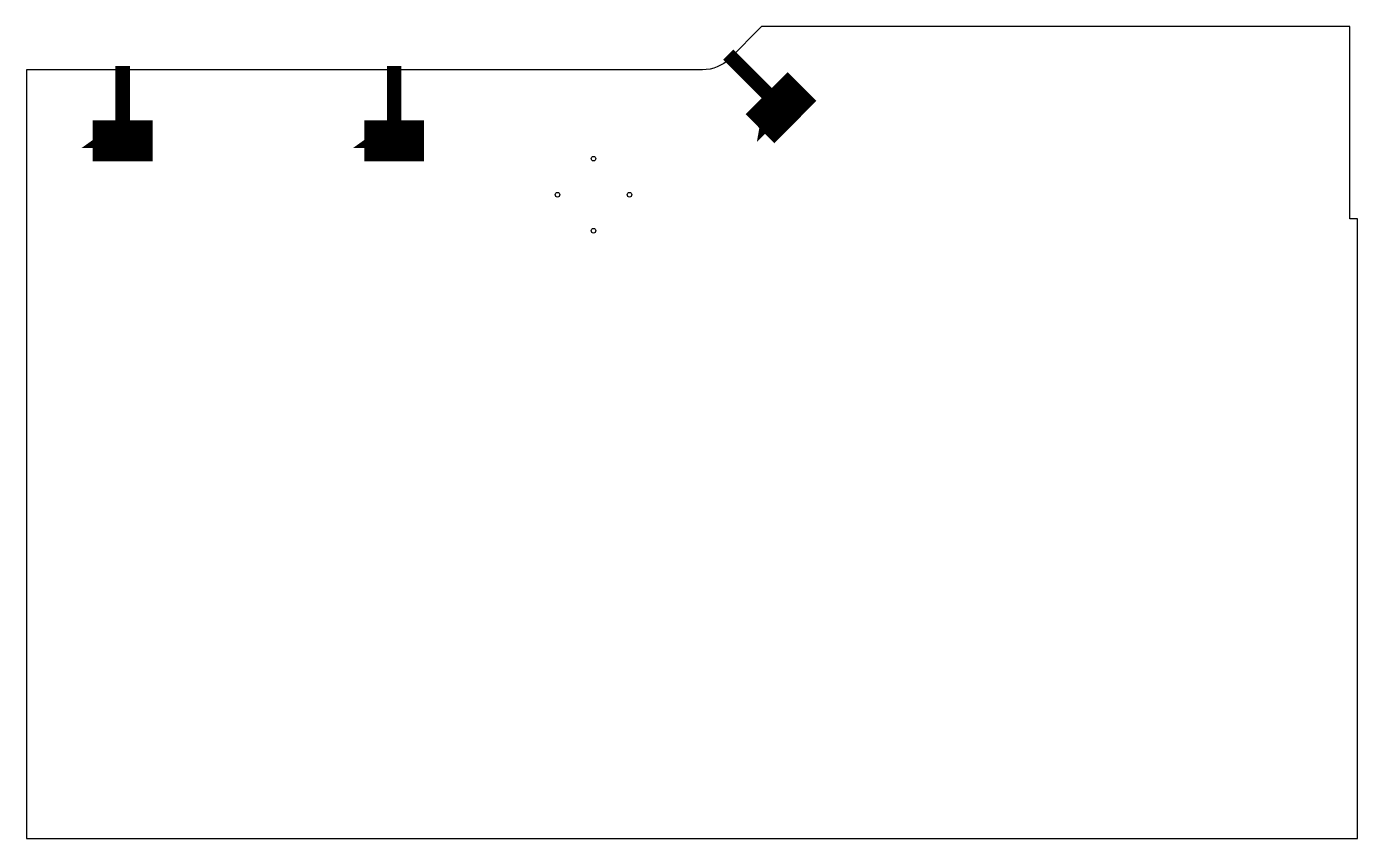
# Model space of a CAD drawing. Extents: x 0 to 34.6, y 0 to 21.1.
import ezdxf

# ---------------------------------------------------------------- set-up
doc = ezdxf.new("R2010")
doc.units = 0
for name, color, linetype in [('DRAWBOLTS', 6, 'CONTINUOUS'), ('DRILL3MM', 6, 'CONTINUOUS'), ('PartCut', 6, 'CONTINUOUS')]:
    doc.layers.add(name, color=color, linetype=linetype)

msp = doc.modelspace()

# ---------------------------------------------------------------- linework, layer by layer
at = {"layer": 'DRAWBOLTS', "const_width": 0.375}
for points in [[(18.255, 20.395), (19.385, 19.265), (19.285, 18.675), (20.045, 19.435), (19.805, 19.675), (18.975, 18.845), (19.455, 18.355), (20.285, 19.195), (20.055, 19.425)], [(2.5, 20.1), (2.5, 18.5), (2.01, 18.15), (3.09, 18.15), (3.09, 18.5), (1.91, 18.5), (1.91, 17.81), (3.09, 17.81), (3.09, 18.14)], [(9.5625, 20.1), (9.5625, 18.5), (9.0725, 18.15), (10.1525, 18.15), (10.1525, 18.5), (8.9725, 18.5), (8.9725, 17.81), (10.1525, 17.81), (10.1525, 18.14)]]:
    msp.add_lwpolyline(points, dxfattribs=at)
at = {"layer": 'DRILL3MM'}
for centre in [(14.75, 17.6875), (13.8125, 16.75), (15.6875, 16.75), (14.75, 15.8125)]:
    msp.add_circle(centre, 0.05906, dxfattribs=at)
at = {"layer": 'PartCut'}
msp.add_lwpolyline([(0, 20), (0, 0), (34.625, 0), (34.625, 16.125), (34.425, 16.125), (34.425, 21.125), (19.125, 21.125), (18.29291, 20.29289, -0.19891), (17.58581, 20)], format="xyb", close=True, dxfattribs=at)

doc.saveas('drawing.dxf')
